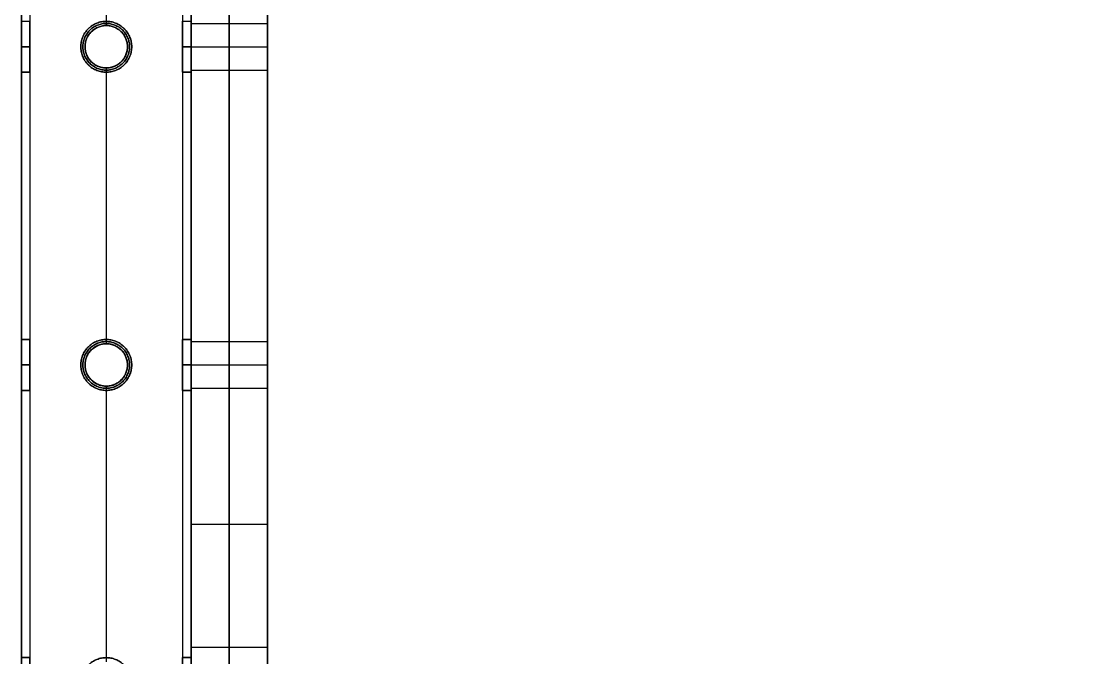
# Model space of a CAD drawing. Header units: millimetres. Extents: x -6529 to 809, y -8611 to 207.
# Drawn here: x -507 to -255.5, y -932.1 to -782.1 of the extents above; entities that cross this region are included whole.
import ezdxf

# ---------------------------------------------------------------- set-up
doc = ezdxf.new("R2010")
doc.units = ezdxf.units.MM
doc.header["$MEASUREMENT"] = 0
doc.layers.add('platen', color=7, linetype='Continuous', true_color=0x007f00)
doc.layers.add('staal', color=5, linetype='Continuous', true_color=0x0000ff)

# ---------------------------------------------------------------- blocks, each defined once
blk = doc.blocks.new('plaat base')
at = {"layer": 'platen'}
for points in [[(58, -900), (58, -1079), (58, -1258)], [(58, -900, 18), (58, -1079, 18), (58, -1258, 18)], [(58, -900, 9), (58, -1079, 9), (58, -1258, 9)], [(58, -1079), (58, -1079, 9), (58, -1079, 18)]]:
    blk.add_open_spline(points, degree=2, dxfattribs=at)
blk = doc.blocks.new('top plaat')
at = {"layer": 'platen'}
for p, q in [((20, -950), (20, -950, 18)), ((14.5, -955.5), (14.5, -955.5, 18)), ((25.5, -955.5), (25.5, -955.5, 18)), ((20, -961), (20, -961, 18)), ((20, -1025), (20, -1025, 18)), ((14.5, -1030.5), (14.5, -1030.5, 18)), ((25.5, -1030.5), (25.5, -1030.5, 18)), ((20, -1036), (20, -1036, 18))]:
    blk.add_line(p, q, dxfattribs=at)
for points in [[(0, 0), (0, -309), (0, -618), (0, -927), (0, -1236)], [(0, 0, 18), (0, -309, 18), (0, -618, 18), (0, -927, 18), (0, -1236, 18)], [(0, 0, 9), (0, -309, 9), (0, -618, 9), (0, -927, 9), (0, -1236, 9)]]:
    blk.add_open_spline(points, degree=2, knots=[4655.052018, 4655.052018, 4655.052018, 5274.345164, 5274.345164, 5893.638309, 5893.638309, 5893.638309], dxfattribs=at)
for points, knots in [([(25.5, -955.5), (25.5, -961), (20, -961), (14.5, -961), (14.5, -955.5), (14.5, -950), (20, -950), (25.5, -950), (25.5, -955.5)], [-31.415927, -31.415927, -31.415927, -23.561945, -23.561945, -15.707963, -15.707963, -7.853982, -7.853982, 0, 0, 0]), ([(25.5, -955.5, 18), (25.5, -961, 18), (20, -961, 18), (14.5, -961, 18), (14.5, -955.5, 18), (14.5, -950, 18), (20, -950, 18), (25.5, -950, 18), (25.5, -955.5, 18)], [-31.415927, -31.415927, -31.415927, -23.561945, -23.561945, -15.707963, -15.707963, -7.853982, -7.853982, 0, 0, 0]), ([(25.5, -955.5, 9), (25.5, -950, 9), (20, -950, 9), (14.5, -950, 9), (14.5, -955.5, 9), (14.5, -961, 9), (20, -961, 9), (25.5, -961, 9), (25.5, -955.5, 9)], [0, 0, 0, 7.853982, 7.853982, 15.707963, 15.707963, 23.561945, 23.561945, 31.415927, 31.415927, 31.415927]), ([(25.5, -1030.5), (25.5, -1036), (20, -1036), (14.5, -1036), (14.5, -1030.5), (14.5, -1025), (20, -1025), (25.5, -1025), (25.5, -1030.5)], [-31.415927, -31.415927, -31.415927, -23.561945, -23.561945, -15.707963, -15.707963, -7.853982, -7.853982, 0, 0, 0]), ([(25.5, -1030.5, 18), (25.5, -1036, 18), (20, -1036, 18), (14.5, -1036, 18), (14.5, -1030.5, 18), (14.5, -1025, 18), (20, -1025, 18), (25.5, -1025, 18), (25.5, -1030.5, 18)], [-31.415927, -31.415927, -31.415927, -23.561945, -23.561945, -15.707963, -15.707963, -7.853982, -7.853982, 0, 0, 0]), ([(25.5, -1030.5, 9), (25.5, -1025, 9), (20, -1025, 9), (14.5, -1025, 9), (14.5, -1030.5, 9), (14.5, -1036, 9), (20, -1036, 9), (25.5, -1036, 9), (25.5, -1030.5, 9)], [0, 0, 0, 7.853982, 7.853982, 15.707963, 15.707963, 23.561945, 23.561945, 31.415927, 31.415927, 31.415927])]:
    blk.add_rational_spline(points, [1, 0.707106781187, 1, 0.707106781187, 1, 0.707106781187, 1, 0.707106781187, 1], degree=2, knots=knots, dxfattribs=at)
blk = doc.blocks.new('plaat laag')
at = {"layer": 'platen'}
for p, q in [((-3.27, -989.99, -38), (14.73, -990.05, -38)), ((-3.29, -995.49, -43.5), (14.71, -995.55, -43.5)), ((-3.29, -995.49, -32.5), (14.71, -995.55, -32.5)), ((-3.31, -1000.99, -38), (14.69, -1001.05, -38)), ((-3.52, -1064.99, -38), (14.48, -1065.05, -38)), ((-3.54, -1070.49, -43.5), (14.46, -1070.55, -43.5)), ((-3.54, -1070.49, -32.5), (14.46, -1070.55, -32.5)), ((-3.56, -1075.99, -38), (14.44, -1076.05, -38))]:
    blk.add_line(p, q, dxfattribs=at)
for points in [[(-0.19, -58, 300), (-2.18, -658, 300), (-4.16, -1257.99, 300)], [(17.81, -58.06, 300), (15.82, -658.06, 300), (13.84, -1258.05, 300)], [(-3.17, -957.99, 600), (-3.76, -1136.99, 600), (-4.35, -1315.99, 600)], [(-4.16, -1257.99, -58), (-3.66, -1107.99, -58), (-3.17, -957.99, -58)], [(5.83, -958.02, 600), (5.24, -1137.02, 600), (4.65, -1316.02, 600)], [(4.84, -1258.02, -58), (5.34, -1108.02, -58), (5.83, -958.02, -58)], [(14.83, -958.05, 600), (14.24, -1137.05, 600), (13.65, -1316.05, 600)], [(13.84, -1258.05, -58), (14.34, -1108.05, -58), (14.83, -958.05, -58)], [(-3.66, -1107.99, -58), (5.34, -1108.02, -58), (14.34, -1108.05, -58)], [(-3.76, -1136.99, 600), (5.24, -1137.02, 600), (14.24, -1137.05, 600)]]:
    blk.add_open_spline(points, degree=2, dxfattribs=at)
for points in [[(-3.29, -995.49, -43.5), (-3.31, -1000.99, -43.5), (-3.31, -1000.99, -38), (-3.31, -1000.99, -32.5), (-3.29, -995.49, -32.5), (-3.27, -989.99, -32.5), (-3.27, -989.99, -38), (-3.27, -989.99, -43.5), (-3.29, -995.49, -43.5)], [(14.71, -995.55, -43.5), (14.69, -1001.05, -43.5), (14.69, -1001.05, -38), (14.69, -1001.05, -32.5), (14.71, -995.55, -32.5), (14.73, -990.05, -32.5), (14.73, -990.05, -38), (14.73, -990.05, -43.5), (14.71, -995.55, -43.5)], [(-3.54, -1070.49, -43.5), (-3.56, -1075.99, -43.5), (-3.56, -1075.99, -38), (-3.56, -1075.99, -32.5), (-3.54, -1070.49, -32.5), (-3.52, -1064.99, -32.5), (-3.52, -1064.99, -38), (-3.52, -1064.99, -43.5), (-3.54, -1070.49, -43.5)], [(14.46, -1070.55, -43.5), (14.44, -1076.05, -43.5), (14.44, -1076.05, -38), (14.44, -1076.05, -32.5), (14.46, -1070.55, -32.5), (14.48, -1065.05, -32.5), (14.48, -1065.05, -38), (14.48, -1065.05, -43.5), (14.46, -1070.55, -43.5)]]:
    blk.add_rational_spline(points, [1, 0.707106781187, 1, 0.707106781187, 1, 0.707106781187, 1, 0.707106781187, 1], degree=2, knots=[-31.415927, -31.415927, -31.415927, -23.561945, -23.561945, -15.707963, -15.707963, -7.853982, -7.853982, 0, 0, 0], dxfattribs=at)

msp = doc.modelspace()

# ---------------------------------------------------------------- linework, layer by layer
at = {"layer": 'staal'}
for p, q in [((-506.97, -782.13, 20), (-504.97, -782.13, 20)), ((-486.97, -782.13, 38), (-486.97, -782.13, 40)), ((-486.97, -782.13), (-486.97, -782.13, 2)), ((-468.97, -782.13, 20), (-466.97, -782.13, 20)), ((-486.97, -783.13, 714), (-486.97, -783.13, 716)), ((-486.97, -783.13, 676), (-486.97, -783.13, 678)), ((-506.97, -788.13, 14), (-504.97, -788.13, 14)), ((-506.97, -788.13, 26), (-504.97, -788.13, 26)), ((-504.97, -788.13, 690), (-506.97, -788.13, 690)), ((-504.97, -788.13, 702), (-506.97, -788.13, 702)), ((-492.97, -788.13, 38), (-492.97, -788.13, 40)), ((-492.97, -788.13), (-492.97, -788.13, 2)), ((-491.97, -788.13, 714), (-491.97, -788.13, 716)), ((-491.97, -788.13, 676), (-491.97, -788.13, 678)), ((-481.97, -788.13, 676), (-481.97, -788.13, 678)), ((-481.97, -788.13, 714), (-481.97, -788.13, 716)), ((-480.97, -788.13, 38), (-480.97, -788.13, 40)), ((-480.97, -788.13), (-480.97, -788.13, 2)), ((-468.97, -788.13, 14), (-466.97, -788.13, 14)), ((-468.97, -788.13, 26), (-466.97, -788.13, 26)), ((-466.97, -788.13, 690), (-468.97, -788.13, 690)), ((-466.97, -788.13, 702), (-468.97, -788.13, 702)), ((-506.97, -794.13, 20), (-504.97, -794.13, 20)), ((-504.97, -794.13, 696), (-506.97, -794.13, 696)), ((-486.97, -793.13, 714), (-486.97, -793.13, 716)), ((-486.97, -793.13, 676), (-486.97, -793.13, 678)), ((-486.97, -794.13, 38), (-486.97, -794.13, 40)), ((-486.97, -794.13), (-486.97, -794.13, 2)), ((-468.97, -794.13, 20), (-466.97, -794.13, 20)), ((-466.97, -794.13, 696), (-468.97, -794.13, 696)), ((-506.97, -857.13, 20), (-504.97, -857.13, 20)), ((-504.97, -857.13, 696), (-506.97, -857.13, 696)), ((-486.97, -857.13, 38), (-486.97, -857.13, 40)), ((-486.97, -857.13), (-486.97, -857.13, 2)), ((-468.97, -857.13, 20), (-466.97, -857.13, 20)), ((-466.97, -857.13, 696), (-468.97, -857.13, 696)), ((-486.97, -858.13, 714), (-486.97, -858.13, 716)), ((-486.97, -858.13, 676), (-486.97, -858.13, 678)), ((-506.97, -863.13, 14), (-504.97, -863.13, 14)), ((-506.97, -863.13, 26), (-504.97, -863.13, 26)), ((-504.97, -863.13, 690), (-506.97, -863.13, 690)), ((-504.97, -863.13, 702), (-506.97, -863.13, 702)), ((-492.97, -863.13, 38), (-492.97, -863.13, 40)), ((-492.97, -863.13), (-492.97, -863.13, 2)), ((-491.97, -863.13, 714), (-491.97, -863.13, 716)), ((-491.97, -863.13, 676), (-491.97, -863.13, 678)), ((-481.97, -863.13, 676), (-481.97, -863.13, 678)), ((-481.97, -863.13, 714), (-481.97, -863.13, 716)), ((-480.97, -863.13, 38), (-480.97, -863.13, 40)), ((-480.97, -863.13), (-480.97, -863.13, 2)), ((-468.97, -863.13, 14), (-466.97, -863.13, 14)), ((-468.97, -863.13, 26), (-466.97, -863.13, 26)), ((-466.97, -863.13, 690), (-468.97, -863.13, 690)), ((-466.97, -863.13, 702), (-468.97, -863.13, 702)), ((-506.97, -869.13, 20), (-504.97, -869.13, 20)), ((-504.97, -869.13, 696), (-506.97, -869.13, 696)), ((-486.97, -868.13, 714), (-486.97, -868.13, 716)), ((-486.97, -868.13, 676), (-486.97, -868.13, 678)), ((-486.97, -869.13, 38), (-486.97, -869.13, 40)), ((-486.97, -869.13), (-486.97, -869.13, 2)), ((-468.97, -869.13, 20), (-466.97, -869.13, 20)), ((-466.97, -869.13, 696), (-468.97, -869.13, 696)), ((-506.97, -932.13, 20), (-504.97, -932.13, 20)), ((-504.97, -932.13, 696), (-506.97, -932.13, 696)), ((-486.97, -932.13, 38), (-486.97, -932.13, 40)), ((-486.97, -932.13), (-486.97, -932.13, 2)), ((-468.97, -932.13, 20), (-466.97, -932.13, 20)), ((-466.97, -932.13, 696), (-468.97, -932.13, 696))]:
    msp.add_line(p, q, dxfattribs=at)
for points in [[(-506.97, 207.37), (809.03, 207.37), (809.03, -1108.63), (-506.97, -1108.63)], [(-466.97, 167.37), (769.03, 167.37), (769.03, -1068.63), (-466.97, -1068.63)]]:
    msp.add_lwpolyline(points, close=True, dxfattribs=at)
for centre in [(-486.97, -788.13, 676), (-486.97, -788.13, 715), (-486.97, -788.13, 677), (-486.97, -863.13, 676), (-486.97, -863.13, 715), (-486.97, -863.13, 677)]:
    msp.add_circle(centre, 5, dxfattribs=at)
for points in [[(-506.97, 207.37), (-506.97, -450.63), (-506.97, -1108.63)], [(-506.97, 207.37, 40), (-506.97, -450.63, 40), (-506.97, -1108.63, 40)], [(-506.97, 207.37, 676), (-506.97, -450.63, 676), (-506.97, -1108.63, 676)], [(-506.97, 207.37, 716), (-506.97, -450.63, 716), (-506.97, -1108.63, 716)], [(-504.97, 205.37, 38), (-504.97, -450.63, 38), (-504.97, -1106.63, 38)], [(-504.97, 205.37, 2), (-504.97, -450.63, 2), (-504.97, -1106.63, 2)], [(-504.97, 205.37, 714), (-504.97, -450.63, 714), (-504.97, -1106.63, 714)], [(-504.97, 205.37, 678), (-504.97, -450.63, 678), (-504.97, -1106.63, 678)], [(-468.97, 169.37, 38), (-468.97, -450.63, 38), (-468.97, -1070.63, 38)], [(-468.97, 169.37, 2), (-468.97, -450.63, 2), (-468.97, -1070.63, 2)], [(-468.97, 169.37, 714), (-468.97, -450.63, 714), (-468.97, -1070.63, 714)], [(-468.97, 169.37, 678), (-468.97, -450.63, 678), (-468.97, -1070.63, 678)], [(-466.97, 167.37), (-466.97, -450.63), (-466.97, -1068.63)], [(-466.97, 167.37, 40), (-466.97, -450.63, 40), (-466.97, -1068.63, 40)], [(-466.97, 167.37, 676), (-466.97, -450.63, 676), (-466.97, -1068.63, 676)], [(-466.97, 167.37, 716), (-466.97, -450.63, 716), (-466.97, -1068.63, 716)], [(-506.97, -719.13, 20), (-506.97, -750.63, 20), (-506.97, -782.13, 20)], [(-486.97, -718.13, 716), (-486.97, -750.63, 716), (-486.97, -783.13, 716)], [(-486.97, -718.13, 714), (-486.97, -750.63, 714), (-486.97, -783.13, 714)], [(-486.97, -718.13, 678), (-486.97, -750.63, 678), (-486.97, -783.13, 678)], [(-486.97, -718.13, 676), (-486.97, -750.63, 676), (-486.97, -783.13, 676)], [(-486.97, -719.13, 40), (-486.97, -750.63, 40), (-486.97, -782.13, 40)], [(-486.97, -719.13, 38), (-486.97, -750.63, 38), (-486.97, -782.13, 38)], [(-486.97, -719.13, 2), (-486.97, -750.63, 2), (-486.97, -782.13, 2)], [(-486.97, -719.13), (-486.97, -750.63), (-486.97, -782.13)], [(-468.97, -719.13, 20), (-468.97, -750.63, 20), (-468.97, -782.13, 20)], [(-466.97, -719.13, 20), (-466.97, -750.63, 20), (-466.97, -782.13, 20)], [(-506.97, -794.13, 20), (-506.97, -825.63, 20), (-506.97, -857.13, 20)], [(-506.97, -794.13, 696), (-506.97, -825.63, 696), (-506.97, -857.13, 696)], [(-504.97, -794.13, 20), (-504.97, -825.63, 20), (-504.97, -857.13, 20)], [(-504.97, -794.13, 696), (-504.97, -825.63, 696), (-504.97, -857.13, 696)], [(-486.97, -793.13, 716), (-486.97, -825.63, 716), (-486.97, -858.13, 716)], [(-486.97, -793.13, 714), (-486.97, -825.63, 714), (-486.97, -858.13, 714)], [(-486.97, -793.13, 678), (-486.97, -825.63, 678), (-486.97, -858.13, 678)], [(-486.97, -793.13, 676), (-486.97, -825.63, 676), (-486.97, -858.13, 676)], [(-486.97, -794.13, 40), (-486.97, -825.63, 40), (-486.97, -857.13, 40)], [(-486.97, -794.13, 38), (-486.97, -825.63, 38), (-486.97, -857.13, 38)], [(-486.97, -794.13, 2), (-486.97, -825.63, 2), (-486.97, -857.13, 2)], [(-486.97, -794.13), (-486.97, -825.63), (-486.97, -857.13)], [(-468.97, -794.13, 20), (-468.97, -825.63, 20), (-468.97, -857.13, 20)], [(-468.97, -794.13, 696), (-468.97, -825.63, 696), (-468.97, -857.13, 696)], [(-466.97, -794.13, 20), (-466.97, -825.63, 20), (-466.97, -857.13, 20)], [(-466.97, -794.13, 696), (-466.97, -825.63, 696), (-466.97, -857.13, 696)], [(-506.97, -869.13, 20), (-506.97, -900.63, 20), (-506.97, -932.13, 20)], [(-506.97, -869.13, 696), (-506.97, -900.63, 696), (-506.97, -932.13, 696)], [(-504.97, -869.13, 20), (-504.97, -900.63, 20), (-504.97, -932.13, 20)], [(-504.97, -869.13, 696), (-504.97, -900.63, 696), (-504.97, -932.13, 696)], [(-486.97, -868.13, 716), (-486.97, -900.63, 716), (-486.97, -933.13, 716)], [(-486.97, -868.13, 714), (-486.97, -900.63, 714), (-486.97, -933.13, 714)], [(-486.97, -868.13, 678), (-486.97, -900.63, 678), (-486.97, -933.13, 678)], [(-486.97, -868.13, 676), (-486.97, -900.63, 676), (-486.97, -933.13, 676)], [(-486.97, -869.13, 40), (-486.97, -900.63, 40), (-486.97, -932.13, 40)], [(-486.97, -869.13, 38), (-486.97, -900.63, 38), (-486.97, -932.13, 38)], [(-486.97, -869.13, 2), (-486.97, -900.63, 2), (-486.97, -932.13, 2)], [(-486.97, -869.13), (-486.97, -900.63), (-486.97, -932.13)], [(-468.97, -869.13, 20), (-468.97, -900.63, 20), (-468.97, -932.13, 20)], [(-468.97, -869.13, 696), (-468.97, -900.63, 696), (-468.97, -932.13, 696)], [(-466.97, -869.13, 20), (-466.97, -900.63, 20), (-466.97, -932.13, 20)], [(-466.97, -869.13, 696), (-466.97, -900.63, 696), (-466.97, -932.13, 696)]]:
    msp.add_open_spline(points, degree=2, dxfattribs=at)
for points, knots in [([(-506.97, -788.13, 14), (-506.97, -782.13, 14), (-506.97, -782.13, 20), (-506.97, -782.13, 26), (-506.97, -788.13, 26), (-506.97, -794.13, 26), (-506.97, -794.13, 20), (-506.97, -794.13, 14), (-506.97, -788.13, 14)], [0, 0, 0, 7.853982, 7.853982, 15.707963, 15.707963, 23.561945, 23.561945, 31.415927, 31.415927, 31.415927]), ([(-506.97, -788.13, 690), (-506.97, -782.13, 690), (-506.97, -782.13, 696), (-506.97, -782.13, 702), (-506.97, -788.13, 702), (-506.97, -794.13, 702), (-506.97, -794.13, 696), (-506.97, -794.13, 690), (-506.97, -788.13, 690)], [0, 0, 0, 7.853982, 7.853982, 15.707963, 15.707963, 23.561945, 23.561945, 31.415927, 31.415927, 31.415927]), ([(-504.97, -788.13, 14), (-504.97, -794.13, 14), (-504.97, -794.13, 20), (-504.97, -794.13, 26), (-504.97, -788.13, 26), (-504.97, -782.13, 26), (-504.97, -782.13, 20), (-504.97, -782.13, 14), (-504.97, -788.13, 14)], [-31.415927, -31.415927, -31.415927, -23.561945, -23.561945, -15.707963, -15.707963, -7.853982, -7.853982, 0, 0, 0]), ([(-504.97, -788.13, 690), (-504.97, -794.13, 690), (-504.97, -794.13, 696), (-504.97, -794.13, 702), (-504.97, -788.13, 702), (-504.97, -782.13, 702), (-504.97, -782.13, 696), (-504.97, -782.13, 690), (-504.97, -788.13, 690)], [-31.415927, -31.415927, -31.415927, -23.561945, -23.561945, -15.707963, -15.707963, -7.853982, -7.853982, 0, 0, 0]), ([(-480.97, -788.13, 40), (-480.97, -794.13, 40), (-486.97, -794.13, 40), (-492.97, -794.13, 40), (-492.97, -788.13, 40), (-492.97, -782.13, 40), (-486.97, -782.13, 40), (-480.97, -782.13, 40), (-480.97, -788.13, 40)], [-31.415927, -31.415927, -31.415927, -23.561945, -23.561945, -15.707963, -15.707963, -7.853982, -7.853982, 0, 0, 0]), ([(-480.97, -788.13, 38), (-480.97, -782.13, 38), (-486.97, -782.13, 38), (-492.97, -782.13, 38), (-492.97, -788.13, 38), (-492.97, -794.13, 38), (-486.97, -794.13, 38), (-480.97, -794.13, 38), (-480.97, -788.13, 38)], [0, 0, 0, 7.853982, 7.853982, 15.707963, 15.707963, 23.561945, 23.561945, 31.415927, 31.415927, 31.415927]), ([(-480.97, -788.13, 2), (-480.97, -794.13, 2), (-486.97, -794.13, 2), (-492.97, -794.13, 2), (-492.97, -788.13, 2), (-492.97, -782.13, 2), (-486.97, -782.13, 2), (-480.97, -782.13, 2), (-480.97, -788.13, 2)], [-31.415927, -31.415927, -31.415927, -23.561945, -23.561945, -15.707963, -15.707963, -7.853982, -7.853982, 0, 0, 0]), ([(-480.97, -788.13), (-480.97, -782.13), (-486.97, -782.13), (-492.97, -782.13), (-492.97, -788.13), (-492.97, -794.13), (-486.97, -794.13), (-480.97, -794.13), (-480.97, -788.13)], [0, 0, 0, 7.853982, 7.853982, 15.707963, 15.707963, 23.561945, 23.561945, 31.415927, 31.415927, 31.415927]), ([(-468.97, -788.13, 14), (-468.97, -782.13, 14), (-468.97, -782.13, 20), (-468.97, -782.13, 26), (-468.97, -788.13, 26), (-468.97, -794.13, 26), (-468.97, -794.13, 20), (-468.97, -794.13, 14), (-468.97, -788.13, 14)], [0, 0, 0, 7.853982, 7.853982, 15.707963, 15.707963, 23.561945, 23.561945, 31.415927, 31.415927, 31.415927]), ([(-468.97, -788.13, 690), (-468.97, -782.13, 690), (-468.97, -782.13, 696), (-468.97, -782.13, 702), (-468.97, -788.13, 702), (-468.97, -794.13, 702), (-468.97, -794.13, 696), (-468.97, -794.13, 690), (-468.97, -788.13, 690)], [0, 0, 0, 7.853982, 7.853982, 15.707963, 15.707963, 23.561945, 23.561945, 31.415927, 31.415927, 31.415927]), ([(-466.97, -788.13, 14), (-466.97, -794.13, 14), (-466.97, -794.13, 20), (-466.97, -794.13, 26), (-466.97, -788.13, 26), (-466.97, -782.13, 26), (-466.97, -782.13, 20), (-466.97, -782.13, 14), (-466.97, -788.13, 14)], [-31.415927, -31.415927, -31.415927, -23.561945, -23.561945, -15.707963, -15.707963, -7.853982, -7.853982, 0, 0, 0]), ([(-466.97, -788.13, 690), (-466.97, -794.13, 690), (-466.97, -794.13, 696), (-466.97, -794.13, 702), (-466.97, -788.13, 702), (-466.97, -782.13, 702), (-466.97, -782.13, 696), (-466.97, -782.13, 690), (-466.97, -788.13, 690)], [-31.415927, -31.415927, -31.415927, -23.561945, -23.561945, -15.707963, -15.707963, -7.853982, -7.853982, 0, 0, 0]), ([(-481.97, -788.13, 716), (-481.97, -793.13, 716), (-486.97, -793.13, 716), (-491.97, -793.13, 716), (-491.97, -788.13, 716), (-491.97, -783.13, 716), (-486.97, -783.13, 716), (-481.97, -783.13, 716), (-481.97, -788.13, 716)], [-31.415927, -31.415927, -31.415927, -23.561945, -23.561945, -15.707963, -15.707963, -7.853982, -7.853982, 0, 0, 0]), ([(-481.97, -788.13, 714), (-481.97, -783.13, 714), (-486.97, -783.13, 714), (-491.97, -783.13, 714), (-491.97, -788.13, 714), (-491.97, -793.13, 714), (-486.97, -793.13, 714), (-481.97, -793.13, 714), (-481.97, -788.13, 714)], [0, 0, 0, 7.853982, 7.853982, 15.707963, 15.707963, 23.561945, 23.561945, 31.415927, 31.415927, 31.415927]), ([(-481.97, -788.13, 678), (-481.97, -793.13, 678), (-486.97, -793.13, 678), (-491.97, -793.13, 678), (-491.97, -788.13, 678), (-491.97, -783.13, 678), (-486.97, -783.13, 678), (-481.97, -783.13, 678), (-481.97, -788.13, 678)], [-31.415927, -31.415927, -31.415927, -23.561945, -23.561945, -15.707963, -15.707963, -7.853982, -7.853982, 0, 0, 0]), ([(-506.97, -863.13, 14), (-506.97, -857.13, 14), (-506.97, -857.13, 20), (-506.97, -857.13, 26), (-506.97, -863.13, 26), (-506.97, -869.13, 26), (-506.97, -869.13, 20), (-506.97, -869.13, 14), (-506.97, -863.13, 14)], [0, 0, 0, 7.853982, 7.853982, 15.707963, 15.707963, 23.561945, 23.561945, 31.415927, 31.415927, 31.415927]), ([(-506.97, -863.13, 690), (-506.97, -857.13, 690), (-506.97, -857.13, 696), (-506.97, -857.13, 702), (-506.97, -863.13, 702), (-506.97, -869.13, 702), (-506.97, -869.13, 696), (-506.97, -869.13, 690), (-506.97, -863.13, 690)], [0, 0, 0, 7.853982, 7.853982, 15.707963, 15.707963, 23.561945, 23.561945, 31.415927, 31.415927, 31.415927]), ([(-504.97, -863.13, 14), (-504.97, -869.13, 14), (-504.97, -869.13, 20), (-504.97, -869.13, 26), (-504.97, -863.13, 26), (-504.97, -857.13, 26), (-504.97, -857.13, 20), (-504.97, -857.13, 14), (-504.97, -863.13, 14)], [-31.415927, -31.415927, -31.415927, -23.561945, -23.561945, -15.707963, -15.707963, -7.853982, -7.853982, 0, 0, 0]), ([(-504.97, -863.13, 690), (-504.97, -869.13, 690), (-504.97, -869.13, 696), (-504.97, -869.13, 702), (-504.97, -863.13, 702), (-504.97, -857.13, 702), (-504.97, -857.13, 696), (-504.97, -857.13, 690), (-504.97, -863.13, 690)], [-31.415927, -31.415927, -31.415927, -23.561945, -23.561945, -15.707963, -15.707963, -7.853982, -7.853982, 0, 0, 0]), ([(-480.97, -863.13, 40), (-480.97, -869.13, 40), (-486.97, -869.13, 40), (-492.97, -869.13, 40), (-492.97, -863.13, 40), (-492.97, -857.13, 40), (-486.97, -857.13, 40), (-480.97, -857.13, 40), (-480.97, -863.13, 40)], [-31.415927, -31.415927, -31.415927, -23.561945, -23.561945, -15.707963, -15.707963, -7.853982, -7.853982, 0, 0, 0]), ([(-480.97, -863.13, 38), (-480.97, -857.13, 38), (-486.97, -857.13, 38), (-492.97, -857.13, 38), (-492.97, -863.13, 38), (-492.97, -869.13, 38), (-486.97, -869.13, 38), (-480.97, -869.13, 38), (-480.97, -863.13, 38)], [0, 0, 0, 7.853982, 7.853982, 15.707963, 15.707963, 23.561945, 23.561945, 31.415927, 31.415927, 31.415927]), ([(-480.97, -863.13, 2), (-480.97, -869.13, 2), (-486.97, -869.13, 2), (-492.97, -869.13, 2), (-492.97, -863.13, 2), (-492.97, -857.13, 2), (-486.97, -857.13, 2), (-480.97, -857.13, 2), (-480.97, -863.13, 2)], [-31.415927, -31.415927, -31.415927, -23.561945, -23.561945, -15.707963, -15.707963, -7.853982, -7.853982, 0, 0, 0]), ([(-480.97, -863.13), (-480.97, -857.13), (-486.97, -857.13), (-492.97, -857.13), (-492.97, -863.13), (-492.97, -869.13), (-486.97, -869.13), (-480.97, -869.13), (-480.97, -863.13)], [0, 0, 0, 7.853982, 7.853982, 15.707963, 15.707963, 23.561945, 23.561945, 31.415927, 31.415927, 31.415927]), ([(-468.97, -863.13, 14), (-468.97, -857.13, 14), (-468.97, -857.13, 20), (-468.97, -857.13, 26), (-468.97, -863.13, 26), (-468.97, -869.13, 26), (-468.97, -869.13, 20), (-468.97, -869.13, 14), (-468.97, -863.13, 14)], [0, 0, 0, 7.853982, 7.853982, 15.707963, 15.707963, 23.561945, 23.561945, 31.415927, 31.415927, 31.415927]), ([(-468.97, -863.13, 690), (-468.97, -857.13, 690), (-468.97, -857.13, 696), (-468.97, -857.13, 702), (-468.97, -863.13, 702), (-468.97, -869.13, 702), (-468.97, -869.13, 696), (-468.97, -869.13, 690), (-468.97, -863.13, 690)], [0, 0, 0, 7.853982, 7.853982, 15.707963, 15.707963, 23.561945, 23.561945, 31.415927, 31.415927, 31.415927]), ([(-466.97, -863.13, 14), (-466.97, -869.13, 14), (-466.97, -869.13, 20), (-466.97, -869.13, 26), (-466.97, -863.13, 26), (-466.97, -857.13, 26), (-466.97, -857.13, 20), (-466.97, -857.13, 14), (-466.97, -863.13, 14)], [-31.415927, -31.415927, -31.415927, -23.561945, -23.561945, -15.707963, -15.707963, -7.853982, -7.853982, 0, 0, 0]), ([(-466.97, -863.13, 690), (-466.97, -869.13, 690), (-466.97, -869.13, 696), (-466.97, -869.13, 702), (-466.97, -863.13, 702), (-466.97, -857.13, 702), (-466.97, -857.13, 696), (-466.97, -857.13, 690), (-466.97, -863.13, 690)], [-31.415927, -31.415927, -31.415927, -23.561945, -23.561945, -15.707963, -15.707963, -7.853982, -7.853982, 0, 0, 0]), ([(-481.97, -863.13, 716), (-481.97, -868.13, 716), (-486.97, -868.13, 716), (-491.97, -868.13, 716), (-491.97, -863.13, 716), (-491.97, -858.13, 716), (-486.97, -858.13, 716), (-481.97, -858.13, 716), (-481.97, -863.13, 716)], [-31.415927, -31.415927, -31.415927, -23.561945, -23.561945, -15.707963, -15.707963, -7.853982, -7.853982, 0, 0, 0]), ([(-481.97, -863.13, 714), (-481.97, -858.13, 714), (-486.97, -858.13, 714), (-491.97, -858.13, 714), (-491.97, -863.13, 714), (-491.97, -868.13, 714), (-486.97, -868.13, 714), (-481.97, -868.13, 714), (-481.97, -863.13, 714)], [0, 0, 0, 7.853982, 7.853982, 15.707963, 15.707963, 23.561945, 23.561945, 31.415927, 31.415927, 31.415927]), ([(-481.97, -863.13, 678), (-481.97, -868.13, 678), (-486.97, -868.13, 678), (-491.97, -868.13, 678), (-491.97, -863.13, 678), (-491.97, -858.13, 678), (-486.97, -858.13, 678), (-481.97, -858.13, 678), (-481.97, -863.13, 678)], [-31.415927, -31.415927, -31.415927, -23.561945, -23.561945, -15.707963, -15.707963, -7.853982, -7.853982, 0, 0, 0]), ([(-506.97, -938.13, 14), (-506.97, -932.13, 14), (-506.97, -932.13, 20), (-506.97, -932.13, 26), (-506.97, -938.13, 26), (-506.97, -944.13, 26), (-506.97, -944.13, 20), (-506.97, -944.13, 14), (-506.97, -938.13, 14)], [0, 0, 0, 7.853982, 7.853982, 15.707963, 15.707963, 23.561945, 23.561945, 31.415927, 31.415927, 31.415927]), ([(-506.97, -938.13, 690), (-506.97, -932.13, 690), (-506.97, -932.13, 696), (-506.97, -932.13, 702), (-506.97, -938.13, 702), (-506.97, -944.13, 702), (-506.97, -944.13, 696), (-506.97, -944.13, 690), (-506.97, -938.13, 690)], [0, 0, 0, 7.853982, 7.853982, 15.707963, 15.707963, 23.561945, 23.561945, 31.415927, 31.415927, 31.415927]), ([(-504.97, -938.13, 14), (-504.97, -944.13, 14), (-504.97, -944.13, 20), (-504.97, -944.13, 26), (-504.97, -938.13, 26), (-504.97, -932.13, 26), (-504.97, -932.13, 20), (-504.97, -932.13, 14), (-504.97, -938.13, 14)], [-31.415927, -31.415927, -31.415927, -23.561945, -23.561945, -15.707963, -15.707963, -7.853982, -7.853982, 0, 0, 0]), ([(-504.97, -938.13, 690), (-504.97, -944.13, 690), (-504.97, -944.13, 696), (-504.97, -944.13, 702), (-504.97, -938.13, 702), (-504.97, -932.13, 702), (-504.97, -932.13, 696), (-504.97, -932.13, 690), (-504.97, -938.13, 690)], [-31.415927, -31.415927, -31.415927, -23.561945, -23.561945, -15.707963, -15.707963, -7.853982, -7.853982, 0, 0, 0]), ([(-480.97, -938.13, 40), (-480.97, -944.13, 40), (-486.97, -944.13, 40), (-492.97, -944.13, 40), (-492.97, -938.13, 40), (-492.97, -932.13, 40), (-486.97, -932.13, 40), (-480.97, -932.13, 40), (-480.97, -938.13, 40)], [-31.415927, -31.415927, -31.415927, -23.561945, -23.561945, -15.707963, -15.707963, -7.853982, -7.853982, 0, 0, 0]), ([(-480.97, -938.13, 38), (-480.97, -932.13, 38), (-486.97, -932.13, 38), (-492.97, -932.13, 38), (-492.97, -938.13, 38), (-492.97, -944.13, 38), (-486.97, -944.13, 38), (-480.97, -944.13, 38), (-480.97, -938.13, 38)], [0, 0, 0, 7.853982, 7.853982, 15.707963, 15.707963, 23.561945, 23.561945, 31.415927, 31.415927, 31.415927]), ([(-480.97, -938.13, 2), (-480.97, -944.13, 2), (-486.97, -944.13, 2), (-492.97, -944.13, 2), (-492.97, -938.13, 2), (-492.97, -932.13, 2), (-486.97, -932.13, 2), (-480.97, -932.13, 2), (-480.97, -938.13, 2)], [-31.415927, -31.415927, -31.415927, -23.561945, -23.561945, -15.707963, -15.707963, -7.853982, -7.853982, 0, 0, 0]), ([(-480.97, -938.13), (-480.97, -932.13), (-486.97, -932.13), (-492.97, -932.13), (-492.97, -938.13), (-492.97, -944.13), (-486.97, -944.13), (-480.97, -944.13), (-480.97, -938.13)], [0, 0, 0, 7.853982, 7.853982, 15.707963, 15.707963, 23.561945, 23.561945, 31.415927, 31.415927, 31.415927]), ([(-468.97, -938.13, 14), (-468.97, -932.13, 14), (-468.97, -932.13, 20), (-468.97, -932.13, 26), (-468.97, -938.13, 26), (-468.97, -944.13, 26), (-468.97, -944.13, 20), (-468.97, -944.13, 14), (-468.97, -938.13, 14)], [0, 0, 0, 7.853982, 7.853982, 15.707963, 15.707963, 23.561945, 23.561945, 31.415927, 31.415927, 31.415927]), ([(-468.97, -938.13, 690), (-468.97, -932.13, 690), (-468.97, -932.13, 696), (-468.97, -932.13, 702), (-468.97, -938.13, 702), (-468.97, -944.13, 702), (-468.97, -944.13, 696), (-468.97, -944.13, 690), (-468.97, -938.13, 690)], [0, 0, 0, 7.853982, 7.853982, 15.707963, 15.707963, 23.561945, 23.561945, 31.415927, 31.415927, 31.415927]), ([(-466.97, -938.13, 14), (-466.97, -944.13, 14), (-466.97, -944.13, 20), (-466.97, -944.13, 26), (-466.97, -938.13, 26), (-466.97, -932.13, 26), (-466.97, -932.13, 20), (-466.97, -932.13, 14), (-466.97, -938.13, 14)], [-31.415927, -31.415927, -31.415927, -23.561945, -23.561945, -15.707963, -15.707963, -7.853982, -7.853982, 0, 0, 0]), ([(-466.97, -938.13, 690), (-466.97, -944.13, 690), (-466.97, -944.13, 696), (-466.97, -944.13, 702), (-466.97, -938.13, 702), (-466.97, -932.13, 702), (-466.97, -932.13, 696), (-466.97, -932.13, 690), (-466.97, -938.13, 690)], [-31.415927, -31.415927, -31.415927, -23.561945, -23.561945, -15.707963, -15.707963, -7.853982, -7.853982, 0, 0, 0])]:
    msp.add_rational_spline(points, [1, 0.707106781187, 1, 0.707106781187, 1, 0.707106781187, 1, 0.707106781187, 1], degree=2, knots=knots, dxfattribs=at)

# ---------------------------------------------------------------- block references
at = {"layer": 'platen'}
for name, p in [('plaat base', (-506.97, 149.37, 40)), ('top plaat', (-506.97, 167.37, 716))]:
    msp.add_blockref(name, p, dxfattribs=at)
at = {"layer": 'platen', "rotation": 0.1894193054011234}
msp.add_blockref('plaat laag', (-466.97, 207.37, 58), dxfattribs=at)

doc.saveas('drawing.dxf')
